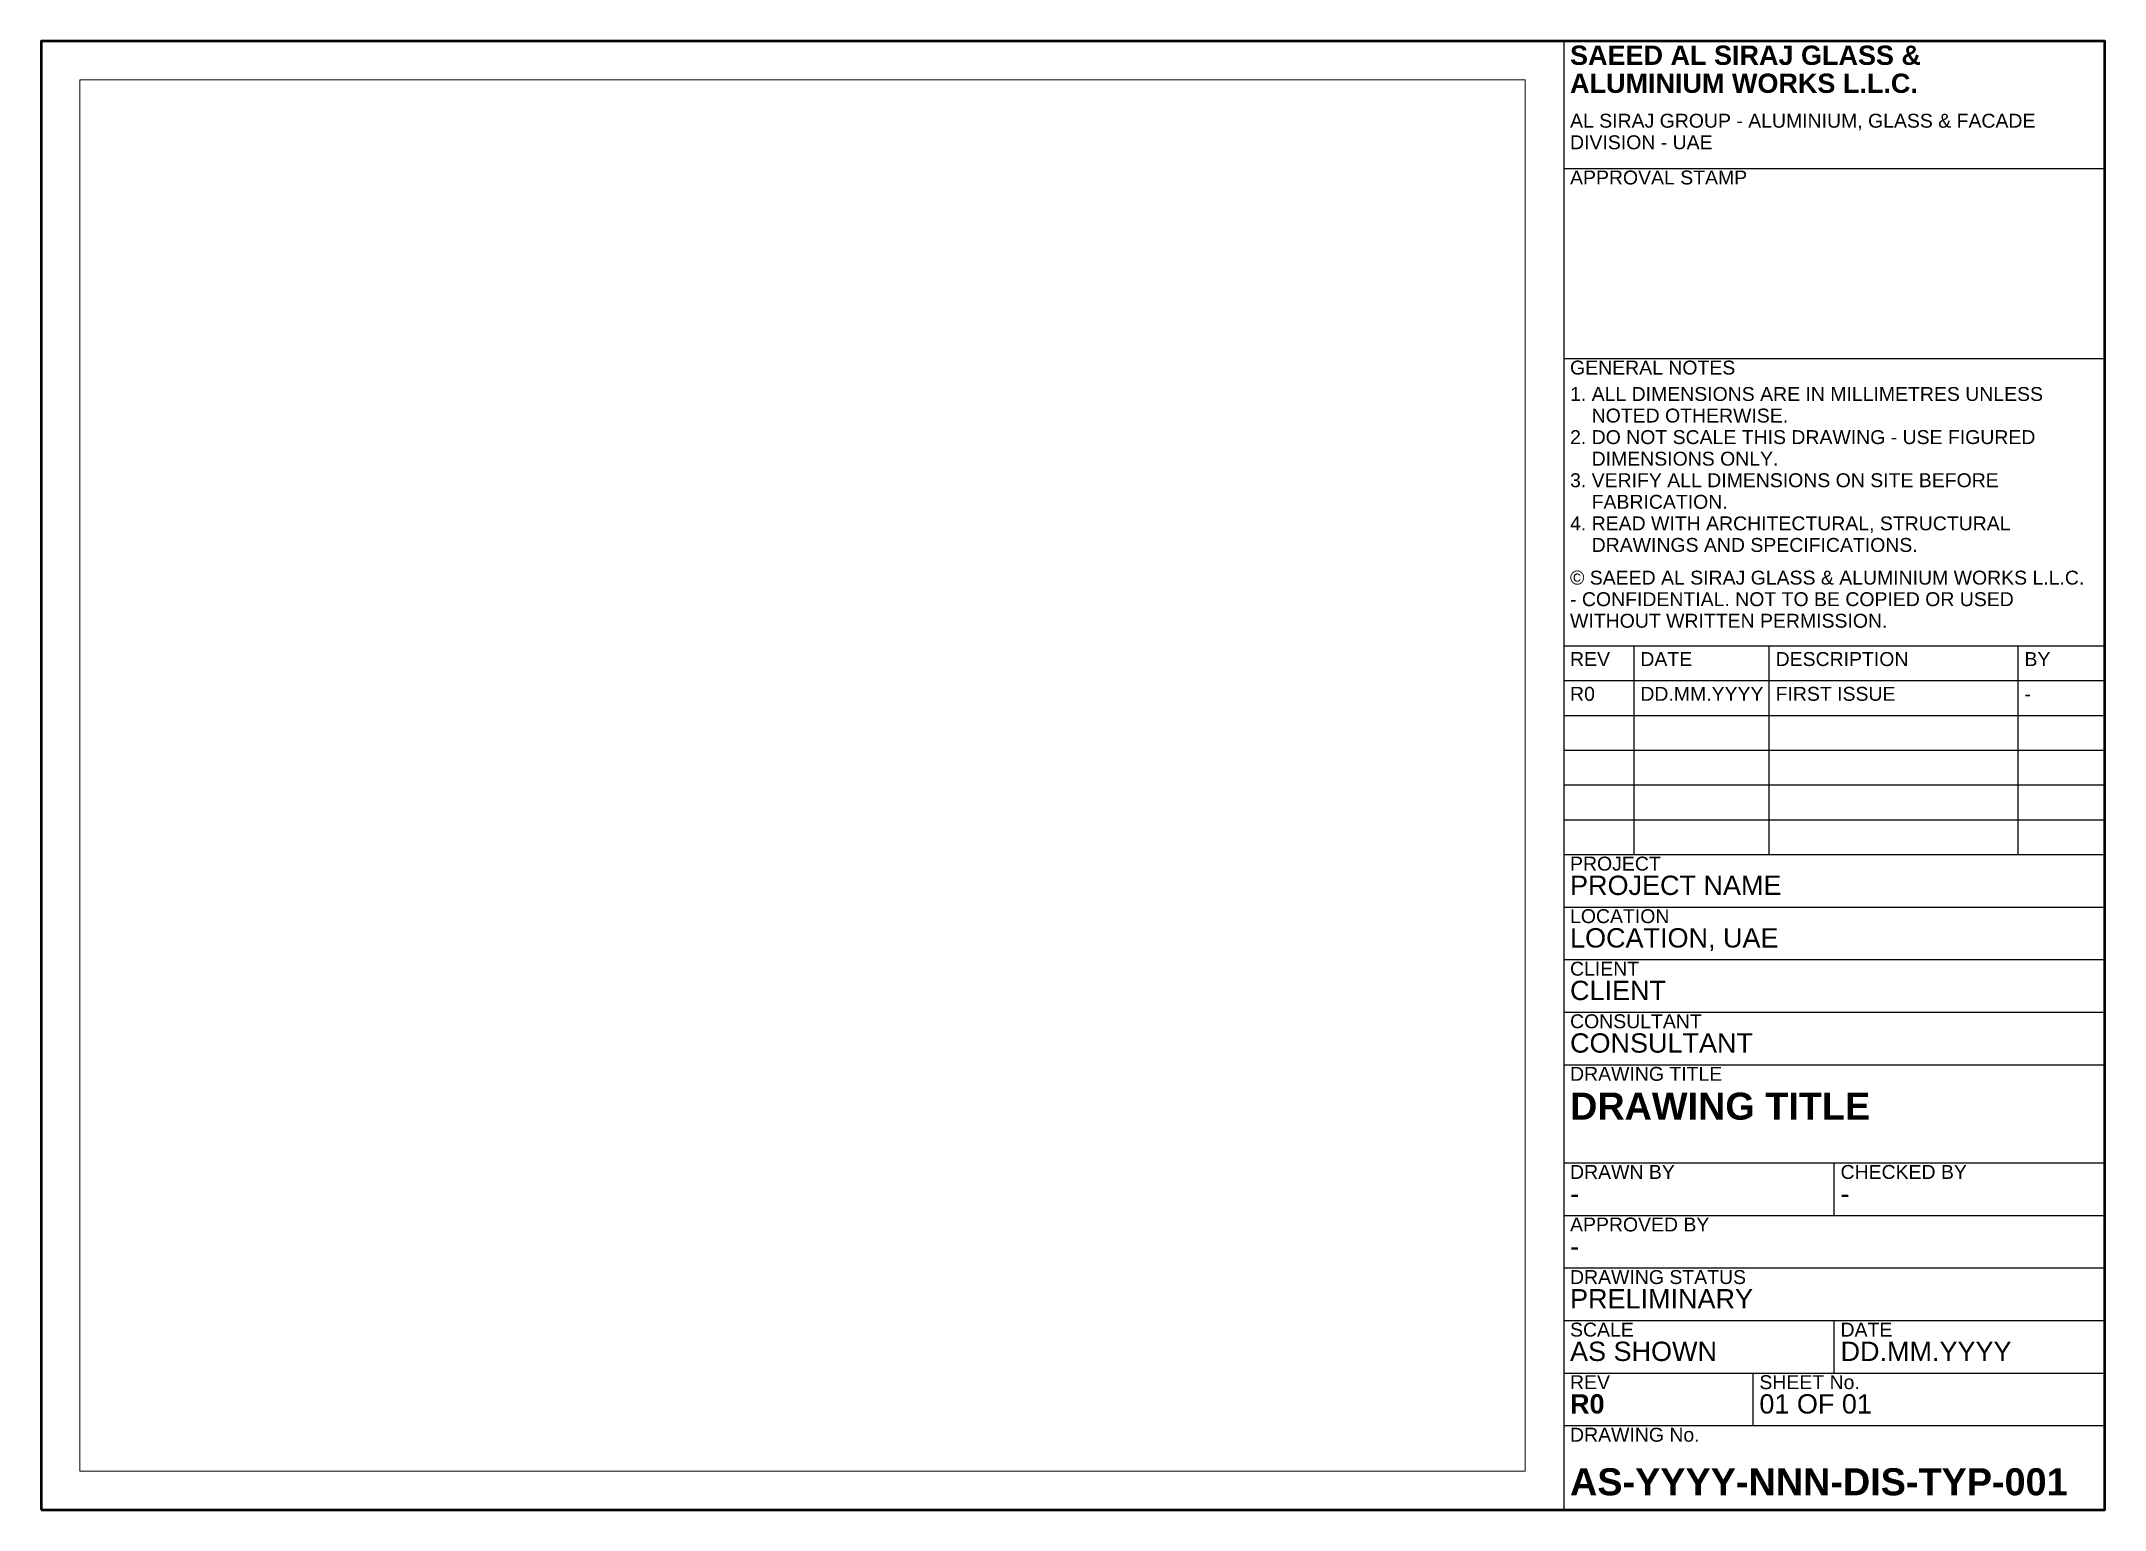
# Paper-space layout 'A4-LANDSCAPE' of a CAD drawing. Header units: millimetres. Extents: x 20 to 287, y 10 to 200.
import ezdxf
from ezdxf.enums import TextEntityAlignment as Align

# ---------------------------------------------------------------- set-up
doc = ezdxf.new("R2010")
doc.units = ezdxf.units.MM
doc.layers.add('ASG-BORDER', color=7, linetype='Continuous', lineweight=50)
doc.layers.add('ASG-TITLEBLOCK', color=7, linetype='Continuous', lineweight=25)
doc.layers.add('ASG-VIEWPORT', color=6, linetype='Continuous', lineweight=0, plot=False)
doc.styles.add('ASG-TEXT-HEADING', font='arialbd.ttf')
doc.styles.add('ASG-TEXT-SHEET', font='arial.ttf')
doc.styles.add('ASG-TEXT-TITLE', font='arialbd.ttf')

# ---------------------------------------------------------------- blocks, each defined once
blk = doc.blocks.new('ASG-TB-A4-L')
for p, q in [((-70, 173.5484), (0, 173.5484)), ((-70, 148.958), (0, 148.958)), ((-70, 111.776), (0, 111.776)), ((-60.9, 84.776), (-60.9, 111.776)), ((-43.4, 84.776), (-43.4, 111.776)), ((-11.2, 84.776), (-11.2, 111.776)), ((-70, 107.276), (0, 107.276)), ((-70, 102.776), (0, 102.776)), ((-70, 98.276), (0, 98.276)), ((-70, 93.776), (0, 93.776)), ((-70, 89.276), (0, 89.276)), ((-70, 84.776), (0, 84.776)), ((-70, 77.976), (0, 77.976)), ((-70, 71.176), (0, 71.176)), ((-70, 64.376), (0, 64.376)), ((-70, 57.576), (0, 57.576)), ((-70, 44.88), (0, 44.88)), ((-35, 38.08), (-35, 44.88)), ((-70, 38.08), (0, 38.08)), ((-70, 31.28), (0, 31.28)), ((-70, 24.48), (0, 24.48)), ((-35, 17.68), (-35, 24.48)), ((-70, 17.68), (0, 17.68)), ((-45.5, 10.88), (-45.5, 17.68)), ((-70, 10.88), (0, 10.88))]:
    blk.add_line(p, q)
blk.add_lwpolyline([(-70, 0), (0, 0), (0, 190), (-70, 190)], close=True)
for s, height, style, p in [('SAEED AL SIRAJ GLASS &', 2.5, 'ASG-TEXT-HEADING', (-69.184, 186.1944)), ('ALUMINIUM WORKS L.L.C.', 2.5, 'ASG-TEXT-HEADING', (-69.184, 182.5694)), ('AL SIRAJ GROUP - ALUMINIUM, GLASS & FACADE', 1.8, 'ASG-TEXT-SHEET', (-69.184, 178.2794)), ('DIVISION - UAE', 1.8, 'ASG-TEXT-SHEET', (-69.184, 175.4894)), ('APPROVAL STAMP', 1.8, 'ASG-TEXT-SHEET', (-69.184, 170.9324)), ('GENERAL NOTES', 1.8, 'ASG-TEXT-SHEET', (-69.184, 146.342)), ('1. ALL DIMENSIONS ARE IN MILLIMETRES UNLESS', 1.8, 'ASG-TEXT-SHEET', (-69.184, 142.922)), ('    NOTED OTHERWISE.', 1.8, 'ASG-TEXT-SHEET', (-69.184, 140.132)), ('2. DO NOT SCALE THIS DRAWING - USE FIGURED', 1.8, 'ASG-TEXT-SHEET', (-69.184, 137.342)), ('    DIMENSIONS ONLY.', 1.8, 'ASG-TEXT-SHEET', (-69.184, 134.552)), ('3. VERIFY ALL DIMENSIONS ON SITE BEFORE', 1.8, 'ASG-TEXT-SHEET', (-69.184, 131.762)), ('    FABRICATION.', 1.8, 'ASG-TEXT-SHEET', (-69.184, 128.972)), ('4. READ WITH ARCHITECTURAL, STRUCTURAL', 1.8, 'ASG-TEXT-SHEET', (-69.184, 126.182)), ('    DRAWINGS AND SPECIFICATIONS.', 1.8, 'ASG-TEXT-SHEET', (-69.184, 123.392)), ('© SAEED AL SIRAJ GLASS & ALUMINIUM WORKS L.L.C.', 1.8, 'ASG-TEXT-SHEET', (-69.184, 119.162)), ('- CONFIDENTIAL. NOT TO BE COPIED OR USED', 1.8, 'ASG-TEXT-SHEET', (-69.184, 116.372)), ('WITHOUT WRITTEN PERMISSION.', 1.8, 'ASG-TEXT-SHEET', (-69.184, 113.582)), ('REV', 1.8, 'ASG-TEXT-SHEET', (-69.184, 108.626)), ('DATE', 1.8, 'ASG-TEXT-SHEET', (-60.084, 108.626)), ('DESCRIPTION', 1.8, 'ASG-TEXT-SHEET', (-42.584, 108.626)), ('BY', 1.8, 'ASG-TEXT-SHEET', (-10.384, 108.626)), ('PROJECT', 1.8, 'ASG-TEXT-SHEET', (-69.184, 82.16)), ('LOCATION', 1.8, 'ASG-TEXT-SHEET', (-69.184, 75.36)), ('CLIENT', 1.8, 'ASG-TEXT-SHEET', (-69.184, 68.56)), ('CONSULTANT', 1.8, 'ASG-TEXT-SHEET', (-69.184, 61.76)), ('DRAWING TITLE', 1.8, 'ASG-TEXT-SHEET', (-69.184, 54.96)), ('DRAWN BY', 1.8, 'ASG-TEXT-SHEET', (-69.184, 42.264)), ('CHECKED BY', 1.8, 'ASG-TEXT-SHEET', (-34.184, 42.264)), ('APPROVED BY', 1.8, 'ASG-TEXT-SHEET', (-69.184, 35.464)), ('DRAWING STATUS', 1.8, 'ASG-TEXT-SHEET', (-69.184, 28.664)), ('SCALE', 1.8, 'ASG-TEXT-SHEET', (-69.184, 21.864)), ('DATE', 1.8, 'ASG-TEXT-SHEET', (-34.184, 21.864)), ('REV', 1.8, 'ASG-TEXT-SHEET', (-69.184, 15.064)), ('SHEET No.', 1.8, 'ASG-TEXT-SHEET', (-44.684, 15.064)), ('DRAWING No.', 1.8, 'ASG-TEXT-SHEET', (-69.184, 8.264))]:
    blk.add_text(s, height=height, dxfattribs=dict(style=style)).set_placement(p, align=Align.BOTTOM_LEFT)
for tag, height, style, p in [('REV1_NO', 1.8, 'ASG-TEXT-SHEET', (-69.184, 104.126)), ('REV1_DATE', 1.8, 'ASG-TEXT-SHEET', (-60.084, 104.126)), ('REV1_DESC', 1.8, 'ASG-TEXT-SHEET', (-42.584, 104.126)), ('REV1_BY', 1.8, 'ASG-TEXT-SHEET', (-10.384, 104.126)), ('REV2_NO', 1.8, 'ASG-TEXT-SHEET', (-69.184, 99.626)), ('REV2_DATE', 1.8, 'ASG-TEXT-SHEET', (-60.084, 99.626)), ('REV2_DESC', 1.8, 'ASG-TEXT-SHEET', (-42.584, 99.626)), ('REV2_BY', 1.8, 'ASG-TEXT-SHEET', (-10.384, 99.626)), ('REV3_NO', 1.8, 'ASG-TEXT-SHEET', (-69.184, 95.126)), ('REV3_DATE', 1.8, 'ASG-TEXT-SHEET', (-60.084, 95.126)), ('REV3_DESC', 1.8, 'ASG-TEXT-SHEET', (-42.584, 95.126)), ('REV3_BY', 1.8, 'ASG-TEXT-SHEET', (-10.384, 95.126)), ('REV4_NO', 1.8, 'ASG-TEXT-SHEET', (-69.184, 90.626)), ('REV4_DATE', 1.8, 'ASG-TEXT-SHEET', (-60.084, 90.626)), ('REV4_DESC', 1.8, 'ASG-TEXT-SHEET', (-42.584, 90.626)), ('REV4_BY', 1.8, 'ASG-TEXT-SHEET', (-10.384, 90.626)), ('REV5_NO', 1.8, 'ASG-TEXT-SHEET', (-69.184, 86.126)), ('REV5_DATE', 1.8, 'ASG-TEXT-SHEET', (-60.084, 86.126)), ('REV5_DESC', 1.8, 'ASG-TEXT-SHEET', (-42.584, 86.126)), ('REV5_BY', 1.8, 'ASG-TEXT-SHEET', (-10.384, 86.126)), ('PROJECT', 2.5, 'ASG-TEXT-SHEET', (-69.184, 78.792)), ('LOCATION', 2.5, 'ASG-TEXT-SHEET', (-69.184, 71.992)), ('CLIENT', 2.5, 'ASG-TEXT-SHEET', (-69.184, 65.192)), ('CONSULTANT', 2.5, 'ASG-TEXT-SHEET', (-69.184, 58.392)), ('DWG_TITLE', 3.5, 'ASG-TEXT-HEADING', (-69.184, 49.42)), ('DWG_TITLE_2', 2.5, 'ASG-TEXT-TITLE', (-69.184, 45.696)), ('DRAWN_BY', 2.5, 'ASG-TEXT-SHEET', (-69.184, 38.896)), ('CHECKED_BY', 2.5, 'ASG-TEXT-SHEET', (-34.184, 38.896)), ('APPROVED_BY', 2.5, 'ASG-TEXT-SHEET', (-69.184, 32.096)), ('DWG_STATUS', 2.5, 'ASG-TEXT-SHEET', (-69.184, 25.296)), ('SCALE', 2.5, 'ASG-TEXT-SHEET', (-69.184, 18.496)), ('DATE', 2.5, 'ASG-TEXT-SHEET', (-34.184, 18.496)), ('REV', 2.5, 'ASG-TEXT-HEADING', (-69.184, 11.696)), ('SHEET_NO', 2.5, 'ASG-TEXT-SHEET', (-44.684, 11.696)), ('DWG_NO', 3.5, 'ASG-TEXT-HEADING', (-69.184, 0.816))]:
    blk.add_attdef(tag, text='', height=height, dxfattribs=dict(style=style)).set_placement(p, align=Align.BOTTOM_LEFT)

psp = doc.layouts.new('A4-LANDSCAPE')

# ---------------------------------------------------------------- linework, layer by layer
at = {"layer": 'ASG-BORDER'}
psp.add_lwpolyline([(20, 10), (287, 10), (287, 200), (20, 200)], close=True, dxfattribs=at)

# ---------------------------------------------------------------- block references
at = {"layer": 'ASG-TITLEBLOCK'}
psp.add_blockref('ASG-TB-A4-L', (287, 10), dxfattribs=at).add_auto_attribs({'PROJECT': 'PROJECT NAME', 'LOCATION': 'LOCATION, UAE', 'CLIENT': 'CLIENT', 'CONSULTANT': 'CONSULTANT', 'DWG_TITLE': 'DRAWING TITLE', 'DWG_NO': 'AS-YYYY-NNN-DIS-TYP-001', 'REV': 'R0', 'SHEET_NO': '01 OF 01', 'SCALE': 'AS SHOWN', 'DATE': 'DD.MM.YYYY', 'DWG_STATUS': 'PRELIMINARY', 'DRAWN_BY': '-', 'CHECKED_BY': '-', 'APPROVED_BY': '-', 'REV1_NO': 'R0', 'REV1_DATE': 'DD.MM.YYYY', 'REV1_DESC': 'FIRST ISSUE', 'REV1_BY': '-'})

# ---------------------------------------------------------------- viewports
at = {"layer": 'ASG-VIEWPORT'}
psp.add_viewport(center=(118.5, 105), size=(187, 180), view_center_point=(935, 900), view_height=1800, dxfattribs=at)

doc.saveas('drawing.dxf')
